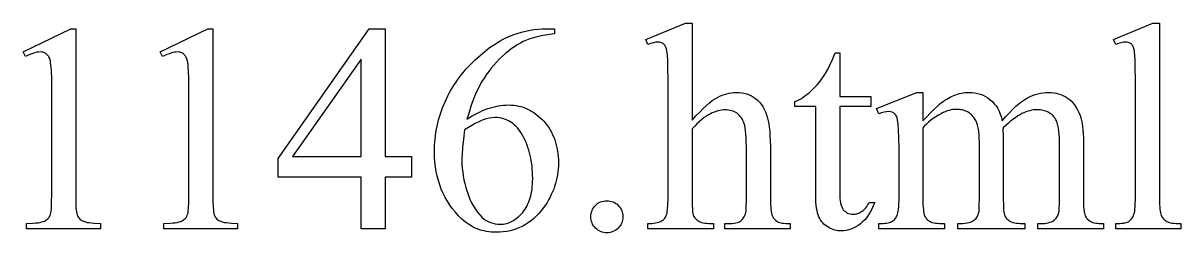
# Model space of a CAD drawing. Extents: x 7 to 905, y -397 to 592.
# Drawn here: x 670.2 to 788.3, y -391.2 to -369.9 of the extents above; entities that cross this region are included whole.
import ezdxf

# ---------------------------------------------------------------- set-up
doc = ezdxf.new("R2010")
doc.units = 0
doc.header["$MEASUREMENT"] = 0
doc.layers.add('TEXT', color=18, linetype='CONTINUOUS')

msp = doc.modelspace()

# ---------------------------------------------------------------- linework, layer by layer
at = {"layer": 'TEXT'}
for points in [[(670.18, -372.79), (675.05, -370.42), (675.54, -370.42), (675.54, -387.3), (675.55, -388.06), (675.57, -388.67), (675.59, -388.91), (675.62, -389.11), (675.65, -389.27), (675.68, -389.4), (675.72, -389.5), (675.77, -389.59), (675.83, -389.68), (675.89, -389.76), (675.97, -389.84), (676.06, -389.91), (676.16, -389.97), (676.26, -390.03), (676.39, -390.08), (676.54, -390.13), (676.72, -390.17), (676.93, -390.2), (677.17, -390.23), (677.44, -390.26), (678.06, -390.28), (678.06, -390.83), (670.54, -390.83), (670.54, -390.28), (671.18, -390.26), (671.46, -390.23), (671.7, -390.21), (671.92, -390.17), (672.1, -390.13), (672.25, -390.09), (672.37, -390.04), (672.47, -389.98), (672.56, -389.92), (672.64, -389.86), (672.72, -389.79), (672.79, -389.71), (672.85, -389.64), (672.9, -389.55), (672.94, -389.46), (672.98, -389.35), (673.01, -389.19), (673.04, -388.99), (673.06, -388.74), (673.09, -388.11), (673.1, -387.3), (673.1, -376.51), (673.1, -375.51), (673.07, -374.71), (673.05, -374.39), (673.02, -374.11), (672.99, -373.88), (672.96, -373.7), (672.9, -373.48), (672.86, -373.39), (672.81, -373.29), (672.76, -373.21), (672.71, -373.14), (672.65, -373.07), (672.58, -373.01), (672.51, -372.96), (672.44, -372.91), (672.36, -372.88), (672.28, -372.84), (672.2, -372.82), (672.11, -372.8), (671.92, -372.79), (671.78, -372.8), (671.63, -372.82), (671.46, -372.85), (671.27, -372.9), (671.08, -372.97), (670.87, -373.05), (670.64, -373.14), (670.41, -373.25)], [(684.17, -372.79), (689.03, -370.42), (689.52, -370.42), (689.52, -387.3), (689.53, -388.06), (689.56, -388.67), (689.58, -388.91), (689.6, -389.11), (689.63, -389.27), (689.66, -389.4), (689.7, -389.5), (689.75, -389.59), (689.81, -389.68), (689.88, -389.76), (689.95, -389.84), (690.04, -389.91), (690.14, -389.97), (690.24, -390.03), (690.37, -390.08), (690.52, -390.13), (690.7, -390.17), (690.91, -390.2), (691.15, -390.23), (691.42, -390.26), (692.04, -390.28), (692.04, -390.83), (684.52, -390.83), (684.52, -390.28), (685.17, -390.26), (685.44, -390.23), (685.69, -390.21), (685.9, -390.17), (686.08, -390.13), (686.23, -390.09), (686.35, -390.04), (686.45, -389.98), (686.54, -389.92), (686.62, -389.86), (686.7, -389.79), (686.77, -389.71), (686.83, -389.64), (686.88, -389.55), (686.92, -389.46), (686.96, -389.35), (687, -389.19), (687.02, -388.99), (687.05, -388.74), (687.08, -388.11), (687.09, -387.3), (687.09, -376.51), (687.08, -375.51), (687.05, -374.71), (687.03, -374.39), (687, -374.11), (686.97, -373.88), (686.94, -373.7), (686.88, -373.48), (686.84, -373.39), (686.79, -373.29), (686.74, -373.21), (686.69, -373.14), (686.63, -373.07), (686.56, -373.01), (686.49, -372.96), (686.42, -372.91), (686.34, -372.88), (686.26, -372.84), (686.18, -372.82), (686.09, -372.8), (685.91, -372.79), (685.76, -372.8), (685.61, -372.82), (685.44, -372.85), (685.25, -372.9), (685.06, -372.97), (684.85, -373.05), (684.62, -373.14), (684.39, -373.25)], [(709.79, -383.45), (709.79, -385.55), (707.1, -385.55), (707.1, -390.83), (704.67, -390.83), (704.67, -385.55), (696.2, -385.55), (696.2, -383.66), (705.48, -370.42), (707.1, -370.42), (707.1, -383.45)], [(724.37, -370.42), (724.37, -370.96), (723.9, -371.01), (723.44, -371.08), (723.01, -371.16), (722.61, -371.25), (722.22, -371.35), (721.86, -371.47), (721.51, -371.6), (721.19, -371.74), (720.89, -371.89), (720.58, -372.06), (720.28, -372.26), (719.97, -372.47), (719.67, -372.7), (719.36, -372.95), (719.06, -373.22), (718.76, -373.51), (718.47, -373.82), (718.19, -374.13), (717.92, -374.45), (717.66, -374.78), (717.42, -375.11), (717.19, -375.46), (716.97, -375.81), (716.77, -376.17), (716.58, -376.55), (716.39, -376.94), (716.21, -377.35), (716.05, -377.78), (715.88, -378.23), (715.73, -378.69), (715.59, -379.17), (715.45, -379.66), (715.72, -379.49), (715.98, -379.32), (716.25, -379.17), (716.51, -379.02), (716.78, -378.89), (717.04, -378.77), (717.31, -378.66), (717.58, -378.57), (717.84, -378.48), (718.11, -378.41), (718.38, -378.35), (718.64, -378.29), (718.91, -378.25), (719.18, -378.23), (719.45, -378.21), (719.71, -378.2), (719.97, -378.21), (720.22, -378.23), (720.46, -378.26), (720.7, -378.31), (720.94, -378.36), (721.17, -378.43), (721.4, -378.52), (721.63, -378.62), (721.85, -378.73), (722.06, -378.85), (722.27, -378.98), (722.48, -379.13), (722.68, -379.29), (722.88, -379.47), (723.08, -379.65), (723.27, -379.85), (723.45, -380.06), (723.62, -380.28), (723.78, -380.51), (723.93, -380.74), (724.06, -380.98), (724.18, -381.23), (724.3, -381.48), (724.4, -381.74), (724.48, -382.01), (724.56, -382.29), (724.62, -382.57), (724.68, -382.86), (724.72, -383.16), (724.75, -383.47), (724.77, -383.78), (724.77, -384.1), (724.77, -384.41), (724.75, -384.72), (724.72, -385.03), (724.68, -385.33), (724.62, -385.63), (724.56, -385.92), (724.48, -386.21), (724.39, -386.5), (724.29, -386.78), (724.18, -387.06), (724.05, -387.34), (723.92, -387.61), (723.77, -387.88), (723.61, -388.15), (723.44, -388.41), (723.25, -388.67), (723.02, -388.98), (722.78, -389.26), (722.52, -389.53), (722.26, -389.77), (721.99, -390), (721.71, -390.2), (721.43, -390.39), (721.13, -390.56), (720.82, -390.7), (720.51, -390.83), (720.18, -390.94), (719.85, -391.03), (719.5, -391.09), (719.15, -391.14), (718.79, -391.17), (718.41, -391.18), (718.16, -391.18), (717.91, -391.16), (717.67, -391.13), (717.43, -391.1), (717.19, -391.05), (716.96, -390.99), (716.74, -390.92), (716.52, -390.84), (716.3, -390.75), (716.09, -390.65), (715.89, -390.54), (715.69, -390.42), (715.49, -390.29), (715.3, -390.14), (715.11, -389.99), (714.93, -389.83), (714.59, -389.49), (714.28, -389.14), (713.98, -388.78), (713.71, -388.41), (713.46, -388.02), (713.23, -387.63), (713.02, -387.22), (712.83, -386.79), (712.67, -386.36), (712.53, -385.91), (712.4, -385.46), (712.31, -384.99), (712.23, -384.5), (712.18, -384.01), (712.14, -383.5), (712.13, -382.98), (712.14, -382.65), (712.15, -382.31), (712.17, -381.98), (712.2, -381.66), (712.24, -381.33), (712.28, -381.01), (712.34, -380.68), (712.4, -380.36), (712.47, -380.05), (712.55, -379.73), (712.64, -379.42), (712.74, -379.1), (712.84, -378.79), (712.96, -378.49), (713.08, -378.18), (713.21, -377.88), (713.35, -377.58), (713.49, -377.28), (713.64, -376.99), (713.8, -376.7), (713.97, -376.42), (714.15, -376.14), (714.33, -375.87), (714.52, -375.6), (714.71, -375.33), (714.91, -375.07), (715.12, -374.81), (715.34, -374.56), (715.57, -374.31), (715.8, -374.06), (716.04, -373.82), (716.28, -373.59), (716.78, -373.14), (717.27, -372.73), (717.76, -372.35), (718.24, -372.02), (718.72, -371.72), (718.95, -371.59), (719.19, -371.46), (719.42, -371.35), (719.65, -371.25), (719.88, -371.15), (720.11, -371.06), (720.56, -370.91), (721.01, -370.78), (721.45, -370.67), (721.88, -370.58), (722.3, -370.51), (722.71, -370.46), (723.12, -370.43), (723.52, -370.42)], [(738.4, -369.85), (738.4, -379.74), (738.8, -379.31), (739.18, -378.92), (739.53, -378.57), (739.87, -378.26), (740.18, -377.99), (740.47, -377.76), (740.75, -377.58), (741, -377.43), (741.24, -377.31), (741.47, -377.21), (741.71, -377.12), (741.95, -377.05), (742.19, -376.99), (742.43, -376.95), (742.67, -376.93), (742.91, -376.92), (743.2, -376.93), (743.47, -376.96), (743.73, -377.01), (743.98, -377.08), (744.22, -377.17), (744.46, -377.28), (744.68, -377.41), (744.89, -377.55), (745.09, -377.72), (745.28, -377.92), (745.45, -378.13), (745.61, -378.37), (745.75, -378.63), (745.89, -378.91), (746.01, -379.22), (746.11, -379.54), (746.18, -379.81), (746.24, -380.11), (746.28, -380.47), (746.32, -380.88), (746.35, -381.34), (746.38, -381.84), (746.39, -382.39), (746.39, -383), (746.39, -387.77), (746.41, -388.37), (746.42, -388.62), (746.45, -388.86), (746.47, -389.06), (746.51, -389.24), (746.55, -389.4), (746.6, -389.53), (746.64, -389.62), (746.69, -389.7), (746.74, -389.77), (746.8, -389.85), (746.87, -389.91), (746.94, -389.98), (747.1, -390.09), (747.2, -390.14), (747.32, -390.18), (747.45, -390.22), (747.6, -390.25), (747.77, -390.27), (747.96, -390.28), (748.4, -390.3), (748.4, -390.83), (741.76, -390.83), (741.76, -390.3), (742.07, -390.3), (742.3, -390.29), (742.51, -390.28), (742.7, -390.26), (742.87, -390.23), (743.03, -390.18), (743.16, -390.14), (743.28, -390.08), (743.38, -390.01), (743.47, -389.93), (743.56, -389.85), (743.63, -389.76), (743.7, -389.65), (743.76, -389.54), (743.81, -389.42), (743.86, -389.3), (743.9, -389.16), (743.92, -388.99), (743.93, -388.7), (743.95, -387.77), (743.95, -383), (743.94, -382.47), (743.93, -381.98), (743.91, -381.55), (743.89, -381.16), (743.86, -380.82), (743.82, -380.53), (743.77, -380.29), (743.72, -380.09), (743.66, -379.92), (743.59, -379.77), (743.51, -379.62), (743.42, -379.48), (743.32, -379.36), (743.22, -379.25), (743.11, -379.14), (742.99, -379.05), (742.86, -378.97), (742.72, -378.9), (742.58, -378.84), (742.43, -378.79), (742.28, -378.75), (742.12, -378.73), (741.95, -378.71), (741.78, -378.7), (741.6, -378.71), (741.41, -378.73), (741.23, -378.76), (741.04, -378.8), (740.85, -378.85), (740.66, -378.92), (740.47, -379), (740.27, -379.09), (740.07, -379.2), (739.86, -379.33), (739.64, -379.49), (739.41, -379.67), (739.17, -379.87), (738.93, -380.1), (738.67, -380.36), (738.4, -380.64), (738.4, -387.77), (738.41, -388.4), (738.44, -388.9), (738.46, -389.1), (738.49, -389.27), (738.52, -389.4), (738.55, -389.5), (738.6, -389.58), (738.65, -389.66), (738.71, -389.74), (738.78, -389.81), (738.85, -389.88), (738.94, -389.95), (739.13, -390.07), (739.24, -390.12), (739.38, -390.17), (739.53, -390.21), (739.7, -390.24), (739.89, -390.26), (740.1, -390.28), (740.33, -390.29), (740.58, -390.3), (740.58, -390.83), (733.89, -390.83), (733.89, -390.3), (734.11, -390.29), (734.31, -390.28), (734.51, -390.26), (734.69, -390.23), (734.86, -390.19), (735.02, -390.14), (735.17, -390.08), (735.3, -390.02), (735.37, -389.98), (735.44, -389.93), (735.51, -389.87), (735.57, -389.8), (735.63, -389.73), (735.68, -389.65), (735.77, -389.46), (735.82, -389.34), (735.85, -389.2), (735.88, -389.03), (735.91, -388.83), (735.94, -388.36), (735.95, -387.77), (735.95, -375.55), (735.94, -374.5), (735.92, -373.68), (735.89, -373.08), (735.87, -372.86), (735.84, -372.7), (735.78, -372.46), (735.7, -372.25), (735.66, -372.17), (735.61, -372.1), (735.56, -372.03), (735.5, -371.98), (735.44, -371.93), (735.38, -371.89), (735.23, -371.83), (735.07, -371.8), (734.89, -371.79), (734.71, -371.8), (734.48, -371.85), (734.21, -371.92), (733.89, -372.02), (733.68, -371.51), (737.72, -369.85)], [(786.07, -369.85), (786.07, -387.77), (786.08, -388.36), (786.1, -388.61), (786.12, -388.83), (786.14, -389.03), (786.17, -389.2), (786.21, -389.34), (786.25, -389.46), (786.3, -389.56), (786.36, -389.65), (786.42, -389.74), (786.49, -389.82), (786.56, -389.89), (786.64, -389.96), (786.73, -390.03), (786.82, -390.08), (786.93, -390.13), (787.05, -390.18), (787.2, -390.21), (787.37, -390.24), (787.56, -390.27), (787.77, -390.28), (788.25, -390.3), (788.25, -390.83), (781.63, -390.83), (781.63, -390.3), (782.06, -390.29), (782.24, -390.27), (782.41, -390.25), (782.56, -390.22), (782.69, -390.19), (782.8, -390.15), (782.9, -390.11), (782.98, -390.05), (783.06, -389.99), (783.13, -389.93), (783.2, -389.85), (783.26, -389.77), (783.32, -389.68), (783.38, -389.58), (783.43, -389.47), (783.47, -389.35), (783.51, -389.2), (783.55, -389.03), (783.57, -388.83), (783.59, -388.6), (783.61, -388.35), (783.62, -387.77), (783.62, -375.5), (783.61, -374.47), (783.6, -373.66), (783.56, -373.07), (783.54, -372.85), (783.52, -372.69), (783.46, -372.45), (783.38, -372.25), (783.34, -372.17), (783.29, -372.1), (783.24, -372.03), (783.19, -371.98), (783.06, -371.89), (782.93, -371.83), (782.77, -371.8), (782.6, -371.79), (782.4, -371.8), (782.17, -371.85), (781.91, -371.92), (781.63, -372.02), (781.38, -371.51), (785.41, -369.85)], [(753.46, -372.88), (753.46, -377.32), (756.62, -377.32), (756.62, -378.35), (753.46, -378.35), (753.46, -387.11), (753.46, -387.43), (753.48, -387.71), (753.51, -387.98), (753.55, -388.21), (753.61, -388.42), (753.67, -388.6), (753.75, -388.75), (753.83, -388.88), (753.93, -388.99), (754.04, -389.08), (754.15, -389.16), (754.26, -389.22), (754.39, -389.27), (754.52, -389.31), (754.66, -389.33), (754.8, -389.34), (754.92, -389.33), (755.04, -389.32), (755.16, -389.3), (755.28, -389.26), (755.4, -389.22), (755.51, -389.17), (755.63, -389.11), (755.74, -389.04), (755.86, -388.96), (755.96, -388.87), (756.06, -388.77), (756.15, -388.66), (756.24, -388.55), (756.31, -388.42), (756.39, -388.29), (756.45, -388.14), (757.03, -388.14), (756.89, -388.49), (756.74, -388.82), (756.58, -389.13), (756.4, -389.41), (756.22, -389.67), (756.01, -389.91), (755.8, -390.13), (755.57, -390.32), (755.33, -390.49), (755.09, -390.64), (754.85, -390.76), (754.61, -390.87), (754.36, -390.95), (754.12, -391), (753.87, -391.04), (753.62, -391.05), (753.45, -391.04), (753.28, -391.03), (753.12, -391), (752.95, -390.96), (752.78, -390.9), (752.62, -390.84), (752.46, -390.76), (752.29, -390.67), (752.14, -390.57), (751.99, -390.46), (751.85, -390.35), (751.73, -390.22), (751.61, -390.08), (751.51, -389.93), (751.42, -389.77), (751.33, -389.6), (751.26, -389.41), (751.2, -389.2), (751.15, -388.96), (751.1, -388.71), (751.07, -388.42), (751.04, -388.12), (751.03, -387.79), (751.03, -387.44), (751.03, -378.35), (748.89, -378.35), (748.89, -377.86), (749.09, -377.78), (749.29, -377.67), (749.5, -377.56), (749.71, -377.43), (749.91, -377.28), (750.12, -377.12), (750.33, -376.95), (750.55, -376.76), (750.75, -376.57), (750.96, -376.36), (751.16, -376.14), (751.35, -375.92), (751.53, -375.68), (751.71, -375.44), (751.89, -375.19), (752.06, -374.93), (752.24, -374.59), (752.46, -374.14), (752.72, -373.56), (753, -372.88)], [(704.67, -383.45), (704.67, -373.53), (697.65, -383.45)], [(761.94, -379.8), (763.11, -378.63), (763.47, -378.29), (763.68, -378.1), (763.85, -377.96), (764.02, -377.83), (764.19, -377.71), (764.37, -377.6), (764.55, -377.5), (764.73, -377.4), (764.92, -377.31), (765.11, -377.23), (765.3, -377.16), (765.49, -377.09), (765.68, -377.04), (765.87, -377), (766.06, -376.96), (766.25, -376.94), (766.44, -376.92), (766.63, -376.92), (766.94, -376.93), (767.24, -376.97), (767.53, -377.02), (767.81, -377.1), (768.08, -377.21), (768.33, -377.33), (768.58, -377.48), (768.81, -377.66), (769.03, -377.85), (769.23, -378.07), (769.41, -378.3), (769.58, -378.56), (769.72, -378.84), (769.84, -379.14), (769.95, -379.46), (770.04, -379.8), (770.41, -379.37), (770.77, -378.99), (771.11, -378.64), (771.44, -378.33), (771.75, -378.06), (772.05, -377.83), (772.33, -377.63), (772.6, -377.47), (772.87, -377.34), (773.13, -377.23), (773.4, -377.14), (773.67, -377.06), (773.94, -377), (774.21, -376.95), (774.48, -376.93), (774.76, -376.92), (775.02, -376.93), (775.28, -376.95), (775.53, -377), (775.77, -377.06), (776.01, -377.14), (776.23, -377.23), (776.45, -377.34), (776.67, -377.47), (776.87, -377.62), (777.06, -377.79), (777.24, -377.99), (777.41, -378.2), (777.57, -378.44), (777.72, -378.7), (777.86, -378.98), (777.99, -379.28), (778.06, -379.51), (778.13, -379.77), (778.18, -380.06), (778.23, -380.38), (778.27, -380.73), (778.29, -381.11), (778.31, -381.52), (778.31, -381.96), (778.31, -387.77), (778.32, -388.36), (778.34, -388.61), (778.36, -388.84), (778.39, -389.05), (778.42, -389.23), (778.46, -389.38), (778.5, -389.52), (778.54, -389.59), (778.59, -389.67), (778.65, -389.75), (778.71, -389.82), (778.87, -389.95), (779.05, -390.07), (779.16, -390.12), (779.28, -390.17), (779.42, -390.21), (779.57, -390.24), (779.74, -390.26), (779.93, -390.28), (780.13, -390.29), (780.35, -390.3), (780.35, -390.83), (773.68, -390.83), (773.68, -390.3), (773.96, -390.3), (774.17, -390.29), (774.37, -390.28), (774.56, -390.25), (774.73, -390.21), (774.9, -390.16), (775.05, -390.11), (775.19, -390.04), (775.32, -389.96), (775.4, -389.89), (775.47, -389.82), (775.54, -389.74), (775.61, -389.65), (775.67, -389.55), (775.72, -389.45), (775.76, -389.33), (775.8, -389.21), (775.83, -389.02), (775.85, -388.72), (775.86, -388.31), (775.86, -387.77), (775.86, -381.96), (775.86, -381.57), (775.84, -381.2), (775.81, -380.86), (775.76, -380.56), (775.71, -380.28), (775.64, -380.03), (775.56, -379.82), (775.46, -379.63), (775.39, -379.52), (775.31, -379.41), (775.22, -379.31), (775.13, -379.22), (775.04, -379.14), (774.94, -379.06), (774.83, -378.99), (774.72, -378.93), (774.6, -378.87), (774.47, -378.82), (774.35, -378.78), (774.21, -378.75), (774.07, -378.72), (773.93, -378.7), (773.78, -378.69), (773.62, -378.69), (773.43, -378.7), (773.23, -378.71), (773.03, -378.74), (772.84, -378.79), (772.64, -378.84), (772.44, -378.91), (772.25, -378.99), (772.05, -379.08), (771.85, -379.19), (771.63, -379.32), (771.41, -379.47), (771.18, -379.64), (770.93, -379.83), (770.68, -380.04), (770.42, -380.28), (770.14, -380.53), (770.11, -380.7), (770.14, -381.33), (770.14, -387.77), (770.15, -388.4), (770.18, -388.9), (770.2, -389.1), (770.23, -389.27), (770.26, -389.4), (770.29, -389.5), (770.34, -389.58), (770.39, -389.66), (770.45, -389.74), (770.52, -389.81), (770.6, -389.88), (770.68, -389.95), (770.88, -390.07), (770.99, -390.12), (771.13, -390.17), (771.28, -390.21), (771.46, -390.24), (771.65, -390.26), (771.86, -390.28), (772.09, -390.29), (772.34, -390.3), (772.34, -390.83), (765.51, -390.83), (765.51, -390.3), (765.78, -390.29), (766.03, -390.28), (766.25, -390.26), (766.45, -390.23), (766.64, -390.19), (766.8, -390.15), (766.93, -390.09), (767.05, -390.03), (767.15, -389.96), (767.24, -389.88), (767.33, -389.8), (767.41, -389.7), (767.47, -389.6), (767.54, -389.48), (767.59, -389.36), (767.63, -389.24), (767.67, -389.05), (767.69, -388.74), (767.7, -388.32), (767.71, -387.77), (767.71, -381.96), (767.7, -381.57), (767.68, -381.2), (767.64, -380.86), (767.58, -380.54), (767.52, -380.26), (767.43, -380.01), (767.33, -379.78), (767.22, -379.59), (767.14, -379.47), (767.05, -379.37), (766.96, -379.27), (766.86, -379.18), (766.76, -379.09), (766.66, -379.01), (766.55, -378.94), (766.44, -378.88), (766.33, -378.83), (766.21, -378.78), (766.08, -378.74), (765.96, -378.7), (765.82, -378.68), (765.69, -378.66), (765.55, -378.65), (765.41, -378.65), (765.21, -378.65), (765.01, -378.67), (764.81, -378.71), (764.61, -378.75), (764.42, -378.81), (764.22, -378.89), (764.02, -378.97), (763.83, -379.07), (763.53, -379.24), (763.25, -379.41), (762.99, -379.58), (762.74, -379.76), (762.52, -379.95), (762.31, -380.14), (762.11, -380.33), (761.94, -380.53), (761.94, -387.77), (761.95, -388.38), (761.97, -388.64), (761.99, -388.87), (762.01, -389.07), (762.04, -389.24), (762.08, -389.39), (762.12, -389.5), (762.17, -389.6), (762.23, -389.69), (762.29, -389.77), (762.35, -389.85), (762.42, -389.92), (762.5, -389.99), (762.58, -390.05), (762.67, -390.1), (762.77, -390.14), (762.9, -390.19), (763.05, -390.22), (763.22, -390.25), (763.41, -390.27), (763.63, -390.28), (764.14, -390.3), (764.14, -390.83), (757.46, -390.83), (757.46, -390.3), (757.89, -390.28), (758.07, -390.27), (758.24, -390.25), (758.4, -390.22), (758.53, -390.19), (758.65, -390.14), (758.75, -390.1), (758.84, -390.04), (758.93, -389.98), (759.01, -389.92), (759.08, -389.84), (759.15, -389.76), (759.21, -389.67), (759.26, -389.57), (759.31, -389.46), (759.36, -389.34), (759.4, -389.19), (759.43, -389.02), (759.46, -388.82), (759.48, -388.6), (759.49, -388.35), (759.51, -387.77), (759.51, -382.61), (759.5, -381.6), (759.47, -380.78), (759.43, -380.16), (759.4, -379.92), (759.37, -379.74), (759.31, -379.51), (759.24, -379.33), (759.2, -379.25), (759.15, -379.18), (759.1, -379.12), (759.05, -379.07), (758.99, -379.02), (758.93, -378.98), (758.79, -378.93), (758.63, -378.89), (758.44, -378.88), (758.23, -378.89), (757.99, -378.94), (757.73, -379.01), (757.46, -379.1), (757.23, -378.57), (761.31, -376.92), (761.94, -376.92)], [(715.2, -380.74), (715.08, -381.69), (715, -382.54), (714.95, -383.29), (714.94, -383.64), (714.93, -383.95), (714.94, -384.31), (714.97, -384.68), (715.01, -385.05), (715.06, -385.43), (715.14, -385.82), (715.23, -386.22), (715.33, -386.62), (715.46, -387.03), (715.6, -387.43), (715.75, -387.82), (715.92, -388.18), (716.11, -388.52), (716.31, -388.84), (716.53, -389.13), (716.76, -389.41), (717.01, -389.66), (717.21, -389.83), (717.41, -389.97), (717.62, -390.09), (717.85, -390.18), (718.08, -390.26), (718.32, -390.31), (718.58, -390.35), (718.84, -390.36), (719, -390.35), (719.16, -390.34), (719.31, -390.31), (719.47, -390.28), (719.62, -390.24), (719.77, -390.19), (719.91, -390.12), (720.06, -390.05), (720.2, -389.97), (720.34, -389.88), (720.48, -389.78), (720.61, -389.68), (720.75, -389.56), (720.88, -389.43), (721.01, -389.29), (721.14, -389.15), (721.26, -388.99), (721.37, -388.83), (721.48, -388.66), (721.58, -388.48), (721.67, -388.29), (721.75, -388.09), (721.83, -387.89), (721.89, -387.68), (721.95, -387.46), (722, -387.23), (722.05, -387), (722.08, -386.75), (722.11, -386.5), (722.13, -386.24), (722.14, -385.97), (722.15, -385.7), (722.14, -385.38), (722.13, -385.08), (722.11, -384.77), (722.08, -384.48), (722.05, -384.19), (722, -383.9), (721.95, -383.62), (721.9, -383.34), (721.83, -383.07), (721.75, -382.81), (721.67, -382.55), (721.58, -382.29), (721.48, -382.04), (721.38, -381.8), (721.26, -381.56), (721.14, -381.33), (721.01, -381.11), (720.88, -380.9), (720.74, -380.7), (720.59, -380.52), (720.43, -380.36), (720.27, -380.21), (720.1, -380.07), (719.93, -379.95), (719.75, -379.84), (719.56, -379.75), (719.37, -379.67), (719.17, -379.6), (718.96, -379.55), (718.74, -379.51), (718.52, -379.49), (718.3, -379.49), (718.01, -379.5), (717.72, -379.54), (717.41, -379.62), (717.09, -379.72), (716.92, -379.79), (716.74, -379.87), (716.3, -380.09), (715.79, -380.38)], [(729.71, -387.97), (729.88, -387.97), (730.05, -388), (730.2, -388.03), (730.35, -388.09), (730.49, -388.15), (730.63, -388.24), (730.76, -388.33), (730.88, -388.45), (730.99, -388.57), (731.08, -388.7), (731.17, -388.83), (731.23, -388.98), (731.28, -389.12), (731.32, -389.28), (731.34, -389.44), (731.35, -389.6), (731.34, -389.77), (731.32, -389.93), (731.28, -390.08), (731.23, -390.23), (731.16, -390.37), (731.08, -390.51), (730.98, -390.64), (730.87, -390.76), (730.75, -390.87), (730.62, -390.97), (730.48, -391.05), (730.34, -391.12), (730.19, -391.17), (730.04, -391.21), (729.88, -391.23), (729.71, -391.24), (729.55, -391.23), (729.39, -391.21), (729.23, -391.17), (729.08, -391.12), (728.94, -391.05), (728.81, -390.97), (728.68, -390.87), (728.55, -390.76), (728.44, -390.64), (728.34, -390.51), (728.26, -390.37), (728.2, -390.23), (728.14, -390.08), (728.11, -389.93), (728.08, -389.77), (728.08, -389.6), (728.08, -389.43), (728.11, -389.27), (728.14, -389.12), (728.2, -388.97), (728.26, -388.82), (728.34, -388.69), (728.44, -388.56), (728.55, -388.44), (728.68, -388.33), (728.81, -388.23), (728.94, -388.15), (729.08, -388.08), (729.23, -388.03), (729.39, -388), (729.55, -387.97)]]:
    msp.add_lwpolyline(points, close=True, dxfattribs=at)

doc.saveas('drawing.dxf')
